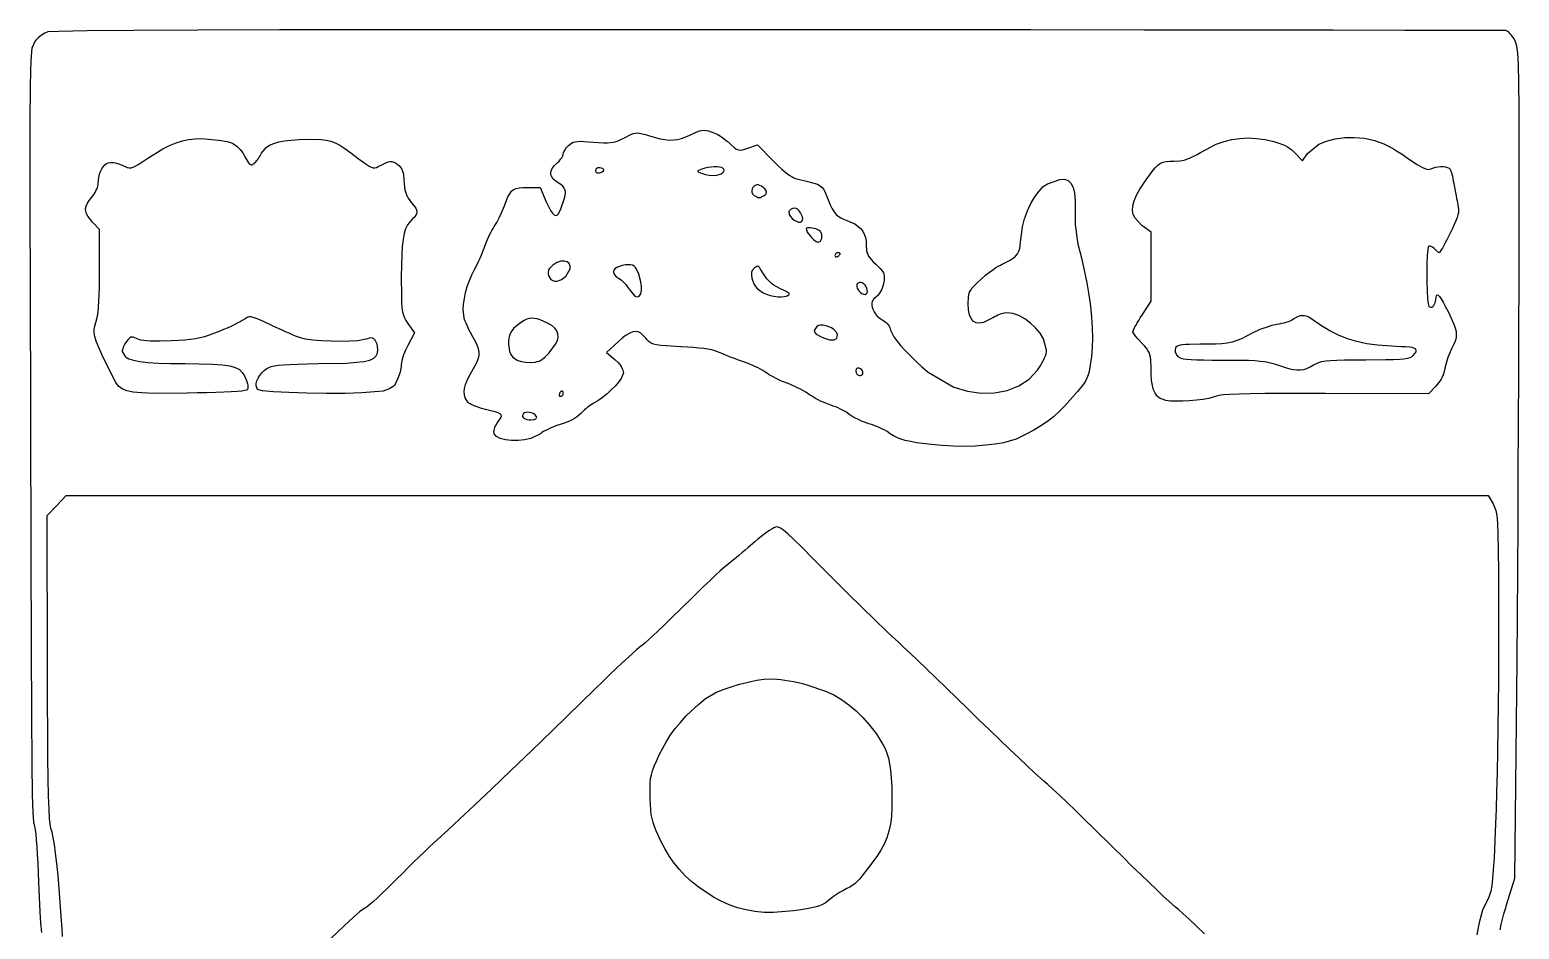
# Model space of a CAD drawing. Extents: x 5 to 1000, y 1 to 273.
# Drawn here: x 4.9 to 242.5, y 129.2 to 272.6 of the extents above; entities that cross this region are included whole.
import ezdxf

# ---------------------------------------------------------------- set-up
doc = ezdxf.new("R2010")
doc.units = 0
doc.layers.add('SILK_SCREEN', color=15, linetype='CONTINUOUS')

msp = doc.modelspace()

# ---------------------------------------------------------------- linework, layer by layer
at = {"layer": 'SILK_SCREEN'}
for points in [[(239.41, 129.09), (239.6, 129.92), (239.81, 130.77), (240.03, 131.61), (240.26, 132.43), (240.5, 133.21), (241.79, 137.29), (242.13, 172.08), (242.23, 186.16), (242.28, 193.92), (242.32, 201.89), (242.36, 209.89), (242.39, 217.72), (242.42, 225.2), (242.44, 232.14), (242.46, 238.33), (242.47, 254.69), (242.45, 260.18), (242.41, 264.21), (242.34, 267.02), (242.23, 268.88), (242.09, 270.02), (241.9, 270.7), (241.67, 271.17), (241.35, 271.62), (241.18, 271.83), (241.02, 272.01), (240.86, 272.18), (240.71, 272.31), (240.57, 272.41), (240.44, 272.48), (240.33, 272.5), (232.9, 272.53), (224.25, 272.54), (212.77, 272.56), (198.77, 272.57), (182.61, 272.58), (164.6, 272.6), (145.1, 272.61), (124.42, 272.62), (79.13, 272.63), (60.57, 272.62), (44.76, 272.6), (31.73, 272.56), (21.5, 272.52), (14.08, 272.46), (9.51, 272.38), (7.79, 272.29), (7.3, 272.09), (7.04, 271.94), (6.78, 271.77), (6.53, 271.58), (6.29, 271.38), (6.07, 271.17), (5.88, 270.96), (5.71, 270.75), (5.26, 269.7), (5.12, 268.48), (5.01, 266.4), (4.95, 263.14), (4.91, 258.4), (4.91, 251.86), (4.92, 243.24), (4.96, 232.21), (5.08, 188.95), (5.13, 174.21), (5.18, 163.3), (5.24, 155.64), (5.31, 150.63), (5.4, 147.72), (5.5, 146.31), (5.63, 145.83), (5.78, 145.08), (5.86, 144.35), (5.95, 143.42), (6.03, 142.32), (6.11, 141.06), (6.18, 139.68), (6.24, 138.21), (6.29, 136.67), (6.51, 131.93), (6.64, 130.12), (6.8, 128.64)], [(10.15, 128.01), (10.05, 129.18), (9.96, 130.58), (9.59, 135.59), (9.41, 137.74), (9.22, 139.64), (9.03, 141.29), (8.84, 142.68), (8.66, 143.81), (8.47, 144.67), (8.29, 145.25), (8.07, 146.79), (7.98, 148.33), (7.91, 150.43), (7.85, 153.14), (7.81, 156.49), (7.78, 160.53), (7.76, 165.28), (7.75, 170.79), (7.67, 195.17), (9.21, 196.75), (10.71, 198.33), (237.5, 198.33), (238.33, 197), (238.76, 195.98), (238.9, 195.16), (239.01, 193.92), (239.08, 192.11), (239.13, 189.59), (239.15, 186.21), (239.16, 181.81), (239.17, 176.25), (239.14, 168.82), (239.1, 165), (239.06, 161.22), (239, 157.58), (238.94, 154.15), (238.87, 151.03), (238.79, 148.3), (238.71, 146.04), (238.45, 140.58), (238.33, 138.66), (238.21, 137.19), (238.08, 136.07), (237.93, 135.23), (237.75, 134.58), (237.53, 134.04), (237.25, 133.54), (236.64, 132.2), (236.38, 131.39), (236.14, 130.46), (235.92, 129.42), (235.72, 128.25)], [(192.27, 128.42), (190.93, 129.7), (189.77, 130.81), (188.82, 131.69), (188.11, 132.34), (187.67, 132.71), (186.57, 133.65), (185.7, 134.46), (184.65, 135.45), (183.45, 136.6), (182.12, 137.88), (180.71, 139.25), (179.23, 140.71), (177.71, 142.21), (174.64, 145.23), (173.14, 146.69), (171.71, 148.08), (170.38, 149.36), (169.18, 150.5), (168.14, 151.48), (167.29, 152.25), (166.67, 152.79), (165.13, 154.17), (164, 155.21), (162.69, 156.45), (161.22, 157.84), (159.64, 159.36), (157.96, 160.97), (156.24, 162.64), (154.5, 164.33), (151.09, 167.65), (149.47, 169.22), (147.94, 170.69), (146.55, 172.03), (145.32, 173.2), (144.29, 174.18), (143.49, 174.93), (142.96, 175.42), (141.84, 176.45), (141.07, 177.18), (140.18, 178.03), (139.2, 178.97), (138.16, 179.99), (137.07, 181.05), (135.97, 182.15), (134.88, 183.25), (129.83, 188.32), (128.09, 190.05), (126.77, 191.33), (125.81, 192.23), (125.12, 192.81), (124.63, 193.15), (124.29, 193.3), (124, 193.33), (123.56, 193.18), (123.24, 193), (122.87, 192.77), (122.45, 192.48), (121.99, 192.15), (121.52, 191.78), (121.03, 191.38), (120.54, 190.96), (119.51, 190.06), (119, 189.61), (118.49, 189.18), (118.01, 188.78), (117.56, 188.42), (117.16, 188.09), (116.82, 187.83), (116.54, 187.63), (115.69, 186.91), (115.04, 186.31), (114.25, 185.58), (113.37, 184.74), (112.39, 183.81), (111.36, 182.81), (110.27, 181.75), (109.17, 180.67), (107.01, 178.56), (106.02, 177.6), (105.1, 176.72), (104.28, 175.95), (103.58, 175.31), (103.02, 174.8), (102.61, 174.46), (102.38, 174.29), (101.7, 173.75), (101.09, 173.21), (100.34, 172.52), (99.45, 171.7), (98.46, 170.76), (97.38, 169.73), (96.23, 168.62), (95.04, 167.46), (88.34, 160.92), (84.94, 157.64), (81.66, 154.49), (78.58, 151.55), (75.82, 148.93), (73.47, 146.72), (71.63, 145.01), (70.42, 143.92), (69.33, 142.93), (68.63, 142.27), (67.85, 141.52), (67.01, 140.71), (66.13, 139.85), (65.23, 138.97), (64.34, 138.08), (63.46, 137.21), (61.82, 135.57), (61.06, 134.84), (60.36, 134.18), (59.74, 133.61), (59.21, 133.15), (58.79, 132.8), (58.49, 132.58), (58.33, 132.5), (57.51, 131.94), (56.54, 131.09), (55.04, 129.71), (52.91, 127.69)]]:
    msp.add_lwpolyline(points, dxfattribs=at)
for points in [[(114.04, 256.21), (114.52, 255.99), (114.8, 255.83), (115.09, 255.64), (115.4, 255.44), (116, 254.98), (116.28, 254.74), (116.54, 254.5), (117.24, 253.86), (117.51, 253.66), (117.76, 253.53), (118.01, 253.46), (118.28, 253.45), (118.59, 253.5), (118.96, 253.6), (119.42, 253.75), (120.96, 254.29), (123.46, 251.71), (124.39, 250.8), (124.86, 250.38), (125.31, 250), (125.74, 249.67), (126.14, 249.38), (126.5, 249.16), (126.8, 249), (127.04, 248.92), (129.23, 248.4), (129.98, 248.19), (130.55, 247.98), (130.97, 247.76), (131.28, 247.5), (131.52, 247.19), (131.72, 246.81), (131.92, 246.33), (132.59, 244.69), (132.9, 244.08), (133.2, 243.59), (133.52, 243.19), (133.86, 242.88), (134.25, 242.62), (134.69, 242.41), (135.21, 242.21), (136.49, 241.66), (137, 241.32), (137.42, 240.94), (137.76, 240.51), (138.01, 240.03), (138.19, 239.49), (138.3, 238.9), (138.33, 238.25), (138.38, 237.46), (138.44, 237.13), (138.55, 236.82), (138.69, 236.53), (138.89, 236.23), (139.14, 235.93), (139.45, 235.61), (139.83, 235.25), (140.57, 234.53), (140.83, 234.23), (141.01, 233.96), (141.12, 233.69), (141.19, 233.4), (141.2, 233.1), (141.18, 232.74), (141.13, 232.33), (140.98, 231.74), (140.88, 231.44), (140.75, 231.15), (140.6, 230.88), (140.44, 230.63), (140.27, 230.4), (140.1, 230.2), (139.92, 230.04), (139.49, 229.64), (139.35, 229.46), (139.26, 229.28), (139.2, 229.09), (139.19, 228.89), (139.22, 228.66), (139.28, 228.39), (139.38, 228.08), (139.6, 227.63), (139.75, 227.4), (139.91, 227.18), (140.09, 226.97), (140.28, 226.78), (140.48, 226.61), (140.68, 226.48), (140.88, 226.38), (141.3, 226.11), (141.49, 225.94), (141.66, 225.76), (141.82, 225.57), (141.96, 225.36), (142.07, 225.15), (142.15, 224.93), (142.21, 224.71), (142.72, 223.68), (143.2, 223.02), (143.81, 222.27), (144.54, 221.47), (145.36, 220.62), (146.25, 219.76), (147.21, 218.89), (148.21, 218.04), (152.29, 215.64), (154.46, 214.98), (156.65, 214.67), (158.79, 214.7), (160.81, 215.09), (162.67, 215.83), (164.29, 216.91), (165.62, 218.33), (166.16, 219.14), (166.39, 219.54), (166.59, 219.92), (166.76, 220.29), (166.9, 220.65), (167, 220.97), (167.06, 221.27), (167.08, 221.54), (166.6, 223.32), (166.04, 224.22), (165.33, 225.07), (164.51, 225.85), (163.6, 226.52), (162.64, 227.04), (161.68, 227.38), (160.75, 227.5), (160.35, 227.45), (160.11, 227.39), (159.86, 227.3), (159.59, 227.2), (159.32, 227.09), (159.05, 226.96), (158.79, 226.82), (158.54, 226.67), (157.02, 225.92), (156.39, 225.81), (155.85, 225.89), (155.4, 226.14), (155.04, 226.57), (154.79, 227.18), (154.64, 227.96), (154.58, 228.92), (154.62, 229.98), (154.69, 230.39), (154.8, 230.76), (154.98, 231.1), (155.23, 231.45), (155.57, 231.83), (156.02, 232.27), (156.58, 232.79), (157.36, 233.47), (157.77, 233.8), (158.19, 234.12), (158.61, 234.42), (159, 234.69), (159.37, 234.92), (159.71, 235.11), (160, 235.25), (161.26, 235.88), (161.74, 236.2), (162.13, 236.54), (162.43, 236.9), (162.65, 237.3), (162.8, 237.73), (162.89, 238.21), (162.92, 238.75), (163.23, 241.2), (163.59, 242.48), (164.05, 243.73), (164.6, 244.92), (165.22, 246), (165.88, 246.91), (166.56, 247.62), (167.25, 248.08), (169.19, 248.76), (169.93, 248.78), (170.52, 248.59), (170.98, 248.16), (171.31, 247.49), (171.52, 246.58), (171.62, 245.42), (171.62, 242.38), (171.66, 241.59), (171.73, 240.8), (171.84, 239.98), (171.98, 239.13), (172.15, 238.23), (172.37, 237.28), (172.63, 236.25), (173.49, 232.26), (173.81, 230.36), (174.07, 228.53), (174.25, 226.78), (174.37, 225.1), (174.4, 223.49), (174.36, 221.97), (174.25, 220.54), (174.01, 218.8), (173.88, 218.14), (173.72, 217.58), (173.52, 217.08), (173.27, 216.61), (172.95, 216.12), (172.54, 215.58), (172.04, 214.96), (170.02, 212.66), (169.09, 211.73), (168.17, 210.91), (167.22, 210.17), (166.18, 209.48), (165.03, 208.79), (163.72, 208.09), (162.21, 207.33), (160.24, 206.74), (158.89, 206.51), (157.37, 206.35), (155.71, 206.24), (153.97, 206.19), (152.19, 206.21), (150.42, 206.3), (148.71, 206.46), (146.32, 206.77), (145.36, 206.94), (144.54, 207.13), (143.83, 207.34), (143.21, 207.58), (142.65, 207.86), (142.15, 208.18), (141.67, 208.54), (141.31, 208.77), (141.04, 208.9), (140.72, 209.05), (140.37, 209.19), (139.99, 209.35), (139.17, 209.65), (138.75, 209.79), (137.9, 210.1), (137.48, 210.27), (137.08, 210.45), (136.7, 210.63), (136.35, 210.81), (136.04, 210.98), (135.78, 211.14), (135.58, 211.29), (135.16, 211.62), (134.88, 211.79), (134.56, 211.96), (134.21, 212.14), (133.84, 212.31), (133.45, 212.47), (133.06, 212.62), (132.67, 212.75), (131.87, 213.05), (131.46, 213.23), (131.04, 213.42), (130.64, 213.62), (130.25, 213.83), (129.89, 214.03), (129.57, 214.23), (129.29, 214.42), (128.7, 214.81), (128.33, 215.03), (127.92, 215.25), (127.48, 215.48), (127.04, 215.69), (126.58, 215.9), (126.14, 216.08), (125.71, 216.25), (124.83, 216.61), (124.39, 216.81), (123.96, 217.02), (123.56, 217.22), (123.18, 217.42), (122.85, 217.62), (122.56, 217.8), (122.33, 217.96), (121.82, 218.3), (121.47, 218.49), (121.09, 218.69), (120.67, 218.89), (120.23, 219.09), (119.78, 219.28), (119.33, 219.46), (118.88, 219.63), (117.94, 219.94), (117.45, 220.12), (116.97, 220.3), (116.5, 220.48), (116.06, 220.66), (115.65, 220.83), (115.3, 220.99), (115, 221.13), (114.19, 221.43), (113.67, 221.56), (113.07, 221.68), (112.4, 221.78), (111.64, 221.87), (110.79, 221.95), (109.86, 222.02), (108.83, 222.08), (106.39, 222.21), (105.54, 222.28), (104.89, 222.37), (104.39, 222.49), (104.02, 222.65), (103.71, 222.86), (103.44, 223.12), (103.17, 223.46), (102.36, 224.24), (101.96, 224.44), (101.54, 224.51), (101.09, 224.45), (100.6, 224.26), (100.05, 223.93), (99.44, 223.47), (98.75, 222.88), (96.88, 221.17), (98.25, 220.04), (98.74, 219.56), (98.95, 219.31), (99.13, 219.06), (99.29, 218.81), (99.41, 218.57), (99.51, 218.34), (99.56, 218.12), (99.58, 217.92), (99.22, 217.01), (98.81, 216.43), (98.28, 215.81), (97.66, 215.18), (96.98, 214.56), (96.25, 213.97), (95.52, 213.46), (94.79, 213.04), (94.32, 212.75), (94.08, 212.57), (93.83, 212.39), (93.59, 212.19), (93.37, 212), (93.15, 211.8), (92.96, 211.6), (92.79, 211.42), (92.39, 211.03), (92.1, 210.83), (91.77, 210.62), (91.4, 210.42), (91, 210.23), (90.57, 210.05), (90.12, 209.89), (89.67, 209.75), (88.79, 209.44), (88.35, 209.27), (87.93, 209.09), (87.53, 208.9), (87.16, 208.72), (86.84, 208.54), (86.58, 208.37), (86.38, 208.21), (84.83, 207.45), (83.84, 207.24), (82.79, 207.13), (81.75, 207.13), (80.78, 207.24), (79.96, 207.45), (79.34, 207.78), (79, 208.21), (78.95, 208.53), (78.96, 208.72), (79.01, 208.92), (79.07, 209.14), (79.16, 209.36), (79.27, 209.59), (79.4, 209.82), (79.54, 210.04), (80.04, 210.76), (80.14, 211.01), (80.11, 211.21), (79.95, 211.38), (79.63, 211.54), (79.14, 211.69), (78.46, 211.87), (77.58, 212.08), (76.78, 212.3), (76.4, 212.43), (76.03, 212.56), (75.7, 212.7), (75.4, 212.83), (75.14, 212.97), (74.94, 213.09), (74.79, 213.21), (74.33, 213.93), (74.22, 214.38), (74.21, 214.88), (74.27, 215.43), (74.43, 216.04), (74.67, 216.69), (75, 217.38), (75.42, 218.13), (76.2, 219.58), (76.43, 220.16), (76.56, 220.7), (76.57, 221.22), (76.48, 221.74), (76.29, 222.3), (75.99, 222.93), (75.58, 223.67), (75.19, 224.37), (75, 224.74), (74.82, 225.11), (74.65, 225.47), (74.5, 225.81), (74.36, 226.13), (74.25, 226.42), (74.17, 226.67), (74.03, 228.03), (74.09, 228.87), (74.22, 229.77), (74.42, 230.71), (74.69, 231.67), (75.02, 232.62), (75.4, 233.53), (75.83, 234.38), (76.26, 235.21), (76.48, 235.66), (76.69, 236.12), (76.89, 236.57), (77.08, 237), (77.24, 237.42), (77.39, 237.79), (77.5, 238.12), (77.74, 238.8), (77.9, 239.17), (78.07, 239.54), (78.25, 239.92), (78.44, 240.29), (78.63, 240.64), (78.82, 240.96), (79, 241.25), (79.38, 241.87), (79.58, 242.23), (79.78, 242.62), (80.16, 243.42), (80.33, 243.81), (80.49, 244.19), (80.63, 244.54), (81.18, 245.99), (81.45, 246.49), (81.75, 246.87), (82.08, 247.14), (82.48, 247.33), (82.96, 247.43), (83.54, 247.49), (84.25, 247.5), (86.29, 247.5), (87.29, 245.21), (87.98, 243.83), (88.28, 243.39), (88.54, 243.11), (88.78, 243), (89, 243.04), (89.21, 243.24), (89.42, 243.59), (89.63, 244.08), (90.15, 245.6), (90.29, 246.18), (90.33, 246.66), (90.29, 247.05), (90.16, 247.39), (89.94, 247.68), (89.62, 247.95), (89.21, 248.21), (88.4, 248.83), (88.15, 249.16), (88.02, 249.49), (87.99, 249.83), (88.07, 250.19), (88.26, 250.56), (88.55, 250.94), (88.96, 251.33), (89.33, 251.69), (89.49, 251.87), (89.63, 252.05), (89.76, 252.23), (89.86, 252.4), (89.94, 252.55), (89.98, 252.68), (90, 252.79), (90.05, 253.03), (90.11, 253.18), (90.2, 253.33), (90.3, 253.5), (90.41, 253.67), (90.54, 253.84), (90.68, 254.01), (90.83, 254.17), (91.31, 254.57), (91.57, 254.7), (91.88, 254.78), (92.25, 254.83), (92.7, 254.85), (93.27, 254.83), (93.97, 254.78), (94.83, 254.71), (96.42, 254.61), (97.03, 254.6), (97.55, 254.63), (98.01, 254.69), (98.43, 254.8), (98.85, 254.95), (99.3, 255.16), (99.79, 255.42), (100.77, 255.92), (101.14, 256.07), (101.48, 256.15), (101.81, 256.18), (102.18, 256.14), (102.6, 256.05), (103.11, 255.91), (103.75, 255.71), (105.45, 255.24), (106.2, 255.11), (106.91, 255.05), (107.58, 255.07), (108.23, 255.15), (108.87, 255.31), (109.53, 255.54), (110.21, 255.83), (111.3, 256.33), (111.73, 256.49), (112.11, 256.58), (112.45, 256.61), (112.8, 256.58), (113.16, 256.51), (113.57, 256.38)], [(37.29, 254.5), (37.74, 254.22), (37.97, 254.02), (38.21, 253.8), (38.44, 253.54), (38.67, 253.27), (38.87, 252.98), (39.05, 252.68), (39.21, 252.38), (39.62, 251.65), (39.79, 251.4), (39.94, 251.22), (40.09, 251.12), (40.22, 251.07), (40.36, 251.09), (40.51, 251.16), (40.67, 251.29), (40.94, 251.55), (41.08, 251.71), (41.23, 251.9), (41.37, 252.1), (41.52, 252.31), (41.65, 252.53), (41.77, 252.75), (41.88, 252.96), (42.63, 253.85), (43.17, 254.21), (43.83, 254.5), (44.62, 254.74), (45.54, 254.92), (46.59, 255.05), (47.8, 255.13), (49.17, 255.17), (51.33, 255.14), (52.16, 255.05), (52.9, 254.89), (53.62, 254.62), (54.35, 254.24), (55.17, 253.71), (56.13, 253.01), (57.29, 252.12), (58.57, 251.18), (59.02, 250.89), (59.38, 250.7), (59.68, 250.6), (59.94, 250.6), (60.21, 250.67), (60.49, 250.8), (60.83, 251), (61.69, 251.43), (62.05, 251.55), (62.37, 251.61), (62.67, 251.61), (62.95, 251.54), (63.24, 251.41), (63.53, 251.22), (63.83, 250.96), (64.11, 250.62), (64.23, 250.41), (64.33, 250.17), (64.42, 249.91), (64.49, 249.63), (64.54, 249.33), (64.57, 249.01), (64.58, 248.67), (64.66, 247.6), (64.75, 247.11), (64.88, 246.64), (65.05, 246.2), (65.26, 245.78), (65.51, 245.38), (65.8, 245.01), (66.12, 244.67), (66.5, 244.16), (66.6, 243.91), (66.64, 243.66), (66.62, 243.41), (66.54, 243.16), (66.4, 242.92), (66.21, 242.68), (65.96, 242.46), (65.16, 241.51), (64.86, 240.89), (64.63, 240.12), (64.45, 239.2), (64.32, 238.07), (64.23, 236.73), (64.18, 235.13), (64.17, 233.25), (64.18, 230.19), (64.21, 229.12), (64.27, 228.29), (64.36, 227.64), (64.49, 227.11), (64.67, 226.67), (64.91, 226.24), (65.21, 225.79), (66.29, 224.29), (65.21, 222.29), (64.84, 221.54), (64.68, 221.15), (64.53, 220.77), (64.41, 220.41), (64.31, 220.07), (64.23, 219.76), (64.18, 219.5), (64.17, 219.29), (64.13, 218.86), (64.09, 218.6), (64.03, 218.32), (63.96, 218.03), (63.88, 217.73), (63.79, 217.44), (63.69, 217.15), (63.58, 216.88), (63.25, 216.23), (63.06, 215.97), (62.86, 215.75), (62.62, 215.57), (62.35, 215.4), (62.04, 215.26), (61.68, 215.13), (61.25, 215), (57.89, 214.7), (55.2, 214.64), (52.19, 214.63), (49.11, 214.67), (46.21, 214.75), (43.77, 214.88), (42.03, 215.05), (41.25, 215.25), (41.01, 215.84), (41.04, 216.22), (41.14, 216.63), (41.33, 217.05), (41.59, 217.48), (41.91, 217.89), (42.29, 218.26), (42.71, 218.58), (43.42, 218.91), (43.92, 219.03), (44.56, 219.13), (45.37, 219.2), (46.38, 219.26), (47.63, 219.31), (49.15, 219.35), (50.96, 219.38), (55.45, 219.48), (57.04, 219.59), (58.26, 219.74), (59.16, 219.96), (59.78, 220.25), (60.16, 220.61), (60.36, 221.07), (60.42, 221.62), (60.31, 222.47), (60.18, 222.82), (60.01, 223.1), (59.81, 223.31), (59.57, 223.45), (59.31, 223.5), (59.04, 223.46), (58.75, 223.33), (57.23, 223.03), (55.97, 222.95), (54.51, 222.93), (52.97, 222.95), (51.45, 223.02), (50.06, 223.14), (48.9, 223.3), (48.08, 223.5), (47.3, 223.78), (46.81, 223.99), (46.26, 224.22), (45.68, 224.47), (45.06, 224.75), (43.82, 225.33), (43.21, 225.63), (41.6, 226.36), (41.02, 226.59), (40.56, 226.75), (40.2, 226.83), (39.91, 226.85), (39.67, 226.8), (39.45, 226.7), (39.25, 226.54), (38.8, 226.24), (38.44, 226.04), (38.01, 225.82), (37.52, 225.57), (36.99, 225.32), (36.41, 225.06), (35.82, 224.8), (35.21, 224.54), (33.52, 223.9), (32.78, 223.66), (32.06, 223.47), (31.32, 223.33), (30.52, 223.21), (29.64, 223.13), (28.63, 223.06), (27.46, 223), (25.62, 222.95), (24.85, 222.96), (24.17, 222.98), (23.57, 223.02), (23.07, 223.07), (22.64, 223.14), (22.3, 223.23), (22.04, 223.33), (21.57, 223.56), (21.38, 223.61), (21.21, 223.62), (21.05, 223.58), (20.89, 223.5), (20.72, 223.36), (20.54, 223.17), (20.33, 222.92), (20.08, 222.54), (19.97, 222.34), (19.87, 222.14), (19.79, 221.95), (19.73, 221.76), (19.69, 221.59), (19.66, 221.43), (19.67, 221.29), (20.17, 220.47), (20.69, 220.17), (21.45, 219.92), (22.45, 219.73), (23.75, 219.58), (25.36, 219.48), (27.33, 219.41), (29.67, 219.38), (34.08, 219.28), (35.62, 219.17), (36.81, 219.01), (37.69, 218.77), (38.34, 218.44), (38.81, 217.99), (39.16, 217.42), (39.46, 216.71), (39.63, 216.15), (39.68, 215.92), (39.71, 215.72), (39.71, 215.56), (39.68, 215.42), (39.63, 215.3), (39.56, 215.2), (39.46, 215.13), (38.71, 214.99), (37.97, 214.93), (37.01, 214.88), (35.87, 214.82), (34.57, 214.78), (33.14, 214.73), (31.61, 214.7), (30, 214.67), (24.64, 214.64), (22.8, 214.7), (21.4, 214.83), (20.37, 215.04), (19.62, 215.35), (19.07, 215.79), (18.64, 216.36), (18.25, 217.08), (16.48, 220.71), (15.91, 221.97), (15.51, 222.94), (15.27, 223.71), (15.16, 224.32), (15.17, 224.86), (15.28, 225.38), (15.46, 225.96), (15.7, 226.97), (15.79, 227.65), (15.87, 228.43), (15.94, 229.34), (15.98, 230.37), (16.02, 231.53), (16.04, 232.82), (16.04, 240.79), (14.92, 241.96), (14.16, 242.88), (13.94, 243.3), (13.83, 243.71), (13.81, 244.11), (13.91, 244.52), (14.1, 244.95), (14.4, 245.41), (14.79, 245.92), (15.16, 246.4), (15.32, 246.67), (15.47, 246.93), (15.59, 247.2), (15.69, 247.46), (15.77, 247.7), (15.82, 247.93), (15.83, 248.13), (15.93, 249.13), (16.05, 249.61), (16.21, 250.05), (16.4, 250.45), (16.62, 250.79), (16.86, 251.08), (17.13, 251.29), (17.42, 251.42), (17.79, 251.47), (18.03, 251.47), (18.28, 251.44), (18.55, 251.39), (18.83, 251.32), (19.12, 251.24), (19.4, 251.15), (19.67, 251.04), (20.43, 250.69), (20.74, 250.62), (21.06, 250.63), (21.4, 250.73), (21.81, 250.92), (22.32, 251.22), (22.95, 251.63), (23.75, 252.17), (26.14, 253.63), (27.22, 254.17), (28.25, 254.59), (29.26, 254.91), (30.25, 255.12), (31.27, 255.24), (32.31, 255.27), (33.42, 255.21), (34.46, 255.1), (34.98, 255.03), (35.47, 254.96), (35.94, 254.87), (36.37, 254.79), (36.75, 254.69), (37.06, 254.6)], [(220.88, 254.46), (221.54, 254.13), (221.96, 253.89), (222.42, 253.62), (222.92, 253.32), (223.43, 253), (223.95, 252.66), (224.46, 252.31), (224.96, 251.96), (226.17, 251.15), (226.65, 250.86), (227.06, 250.64), (227.41, 250.48), (227.71, 250.39), (227.97, 250.36), (228.18, 250.38), (228.38, 250.46), (229.13, 250.72), (229.54, 250.79), (229.96, 250.82), (230.36, 250.81), (230.73, 250.77), (231.05, 250.68), (231.3, 250.55), (231.46, 250.38), (231.59, 250.1), (231.66, 249.87), (231.73, 249.6), (231.81, 249.28), (231.88, 248.93), (231.96, 248.56), (232.02, 248.18), (232.08, 247.79), (232.23, 246.96), (232.39, 246.12), (232.47, 245.72), (232.55, 245.35), (232.62, 245.01), (232.69, 244.71), (232.75, 244.46), (232.81, 243.85), (232.77, 243.5), (232.68, 243.11), (232.55, 242.67), (232.36, 242.16), (232.12, 241.59), (231.82, 240.94), (231.46, 240.21), (230.92, 239.13), (230.66, 238.64), (230.43, 238.2), (230.22, 237.82), (230.03, 237.51), (229.88, 237.28), (229.77, 237.13), (229.71, 237.08), (229.61, 237.12), (229.53, 237.17), (229.44, 237.24), (229.33, 237.32), (229.22, 237.41), (229.1, 237.51), (228.88, 237.75), (228.63, 237.96), (228.51, 238.03), (228.39, 238.08), (228.29, 238.1), (228.19, 238.11), (228.1, 238.1), (228.02, 238.06), (227.96, 238), (227.8, 236.62), (227.76, 235.37), (227.75, 233.93), (227.76, 232.42), (227.8, 230.99), (227.86, 229.77), (227.94, 228.9), (228.04, 228.5), (228.35, 228.37), (228.52, 228.41), (228.68, 228.51), (228.83, 228.66), (228.97, 228.85), (229.07, 229.08), (229.14, 229.34), (229.17, 229.63), (229.26, 230.27), (229.37, 230.36), (229.53, 230.3), (229.75, 230.08), (230.02, 229.71), (230.34, 229.16), (230.72, 228.46), (231.17, 227.58), (232, 225.78), (232.25, 225.09), (232.4, 224.5), (232.44, 223.97), (232.39, 223.47), (232.24, 222.95), (232, 222.39), (231.67, 221.75), (231.38, 221.12), (231.24, 220.75), (231.1, 220.37), (230.97, 219.99), (230.86, 219.61), (230.76, 219.24), (230.68, 218.89), (230.62, 218.58), (230.46, 217.91), (230.33, 217.57), (230.18, 217.24), (230.01, 216.92), (229.82, 216.61), (229.62, 216.31), (229.4, 216.04), (229.17, 215.79), (228, 214.58), (211.58, 214.63), (204.63, 214.63), (201.89, 214.61), (199.62, 214.58), (197.78, 214.53), (196.34, 214.47), (195.29, 214.4), (194.58, 214.31), (194.21, 214.21), (192.94, 213.82), (192.02, 213.66), (190.99, 213.53), (189.9, 213.44), (188.81, 213.38), (187.78, 213.37), (186.87, 213.4), (186.13, 213.5), (185.1, 213.88), (184.71, 214.21), (184.4, 214.65), (184.15, 215.2), (183.97, 215.87), (183.84, 216.68), (183.77, 217.64), (183.75, 218.75), (183.72, 219.95), (183.67, 220.41), (183.58, 220.8), (183.45, 221.16), (183.26, 221.49), (183.01, 221.83), (182.69, 222.2), (182.29, 222.63), (181.79, 223.17), (181.56, 223.43), (181.36, 223.68), (181.18, 223.9), (181.04, 224.09), (180.93, 224.26), (180.86, 224.38), (180.83, 224.46), (180.93, 224.73), (181.18, 225.23), (181.36, 225.54), (181.56, 225.89), (181.79, 226.27), (182.03, 226.67), (182.29, 227.08), (183.75, 229.33), (183.75, 240.33), (182.29, 241.42), (181.2, 242.56), (180.91, 243.17), (180.78, 243.83), (180.82, 244.56), (181.04, 245.35), (181.42, 246.24), (181.98, 247.23), (182.71, 248.33), (183.95, 250.05), (184.42, 250.62), (184.85, 251.04), (185.26, 251.33), (185.69, 251.52), (186.18, 251.62), (186.75, 251.66), (187.46, 251.67), (188.33, 251.73), (188.75, 251.8), (189.18, 251.91), (189.62, 252.06), (190.08, 252.25), (190.56, 252.48), (191.08, 252.76), (191.63, 253.08), (194.14, 254.37), (195.39, 254.81), (196.65, 255.13), (197.93, 255.31), (199.23, 255.37), (200.56, 255.3), (201.93, 255.11), (203.33, 254.79), (204.28, 254.51), (204.72, 254.33), (205.13, 254.15), (205.51, 253.94), (205.86, 253.72), (206.19, 253.48), (206.48, 253.23), (206.75, 252.96), (207.88, 251.71), (208.71, 252.88), (210.52, 254.37), (211.75, 254.89), (213.14, 255.25), (214.65, 255.45), (216.22, 255.47), (217.81, 255.32), (219.38, 254.99)], [(95.21, 250.42), (95.13, 250.1), (95.18, 249.97), (95.28, 249.88), (95.42, 249.82), (95.6, 249.79), (95.79, 249.8), (96, 249.86), (96.21, 249.96), (96.42, 250.11), (96.47, 250.18), (96.49, 250.25), (96.48, 250.31), (96.43, 250.37), (96.35, 250.43), (96.23, 250.49), (96.08, 250.54), (95.85, 250.6), (95.74, 250.61), (95.62, 250.61), (95.51, 250.6), (95.42, 250.57), (95.33, 250.53), (95.26, 250.48)], [(112.08, 250.42), (111.56, 250.21), (111.46, 250.11), (111.47, 250.01), (111.59, 249.91), (111.83, 249.81), (112.19, 249.69), (112.68, 249.56), (113.29, 249.42), (114.1, 249.38), (114.49, 249.44), (114.85, 249.54), (115.17, 249.68), (115.43, 249.85), (115.6, 250.05), (115.67, 250.25), (115.63, 250.46), (115.23, 250.67), (114.91, 250.73), (114.52, 250.76), (114.08, 250.76), (113.6, 250.72), (113.1, 250.65), (112.59, 250.55)], [(120.13, 247.25), (120.08, 246.99), (120.08, 246.86), (120.1, 246.73), (120.14, 246.6), (120.2, 246.49), (120.27, 246.38), (120.35, 246.29), (120.46, 246.21), (120.86, 245.97), (121.03, 245.9), (121.18, 245.87), (121.32, 245.87), (121.47, 245.9), (121.64, 245.97), (121.82, 246.07), (122.04, 246.21), (122.3, 246.41), (122.38, 246.51), (122.42, 246.6), (122.43, 246.7), (122.4, 246.81), (122.34, 246.94), (122.25, 247.08), (122.13, 247.25), (121.63, 247.7), (121.37, 247.82), (121.11, 247.88), (120.86, 247.88), (120.63, 247.81), (120.43, 247.69), (120.26, 247.5)], [(126, 243.67), (126.04, 243.15), (126.24, 242.85), (126.52, 242.55), (126.84, 242.29), (127.19, 242.08), (127.52, 241.96), (127.82, 241.93), (128.04, 242.04), (128.19, 242.51), (128.14, 242.81), (128.02, 243.13), (127.85, 243.45), (127.64, 243.73), (127.4, 243.96), (127.14, 244.11), (126.88, 244.17), (126.67, 244.14), (126.56, 244.1), (126.44, 244.05), (126.34, 244), (126.24, 243.93), (126.14, 243.85), (126.06, 243.76)], [(128.75, 240.92), (128.92, 240.37), (129.12, 240.06), (129.36, 239.74), (129.63, 239.43), (129.91, 239.16), (130.19, 238.95), (130.45, 238.8), (130.67, 238.75), (131.03, 238.94), (131.15, 239.15), (131.22, 239.41), (131.24, 239.69), (131.22, 239.97), (131.14, 240.24), (131.01, 240.46), (130.83, 240.63), (130.3, 240.86), (130, 240.95), (129.69, 241.01), (129.4, 241.05), (129.14, 241.06), (128.94, 241.05), (128.8, 241)], [(88.33, 235.08), (87.94, 234.73), (87.8, 234.56), (87.7, 234.38), (87.63, 234.21), (87.59, 234.02), (87.59, 233.83), (87.61, 233.63), (87.67, 233.42), (88.04, 232.81), (88.31, 232.64), (88.61, 232.55), (88.95, 232.55), (89.32, 232.63), (89.7, 232.79), (90.08, 233.04), (90.46, 233.38), (91.12, 234.48), (91.12, 234.95), (90.94, 235.33), (90.6, 235.6), (90.14, 235.73), (89.59, 235.71), (88.98, 235.5)], [(133.33, 236.62), (133.36, 236.51), (133.4, 236.46), (133.44, 236.43), (133.49, 236.41), (133.55, 236.4), (133.61, 236.4), (133.68, 236.42), (133.75, 236.46), (133.9, 236.55), (133.97, 236.6), (134.03, 236.66), (134.08, 236.72), (134.11, 236.77), (134.14, 236.82), (134.16, 236.87), (134.17, 236.92), (134.14, 236.97), (134.11, 237), (134.08, 237.02), (134.03, 237.04), (133.97, 237.06), (133.9, 237.07), (133.83, 237.08), (133.75, 237.08), (133.61, 237.05), (133.55, 237.02), (133.49, 236.97), (133.44, 236.92), (133.4, 236.85), (133.36, 236.78), (133.34, 236.71)], [(99.38, 235.04), (98.54, 234.74), (98.26, 234.53), (98.09, 234.29), (98.02, 234.03), (98.06, 233.76), (98.2, 233.49), (98.46, 233.24), (98.83, 233), (99.22, 232.74), (99.42, 232.56), (99.63, 232.37), (99.83, 232.16), (100.02, 231.94), (100.2, 231.71), (100.36, 231.48), (100.5, 231.25), (101.43, 230.14), (101.82, 230.02), (102.13, 230.14), (102.36, 230.49), (102.48, 231.04), (102.47, 231.77), (102.33, 232.65), (102.04, 233.67), (101.7, 234.46), (101.51, 234.74), (101.29, 234.94), (101.03, 235.07), (100.71, 235.14), (100.34, 235.15), (99.9, 235.12)], [(120.54, 234.71), (120.12, 234.26), (120.03, 233.9), (120.02, 233.48), (120.07, 233.02), (120.21, 232.55), (120.4, 232.09), (120.67, 231.66), (121, 231.29), (121.88, 230.69), (122.42, 230.46), (123.01, 230.26), (123.61, 230.13), (124.2, 230.04), (124.76, 230.03), (125.27, 230.08), (125.71, 230.21), (126, 230.37), (126.04, 230.46), (126.01, 230.56), (125.91, 230.67), (125.72, 230.79), (125.46, 230.93), (125.11, 231.1), (124.67, 231.29), (123.94, 231.67), (123.61, 231.88), (123.29, 232.12), (122.99, 232.37), (122.71, 232.64), (122.46, 232.93), (122.24, 233.23), (122.04, 233.54), (121.72, 234.04), (121.58, 234.27), (121.45, 234.47), (121.34, 234.65), (121.25, 234.79), (121.18, 234.89), (121.14, 234.95), (121.12, 234.96), (121.06, 234.94), (121.01, 234.92), (120.95, 234.9), (120.87, 234.86), (120.79, 234.83), (120.71, 234.79), (120.63, 234.75)], [(136.83, 232.04), (136.8, 231.63), (136.88, 231.4), (137.02, 231.16), (137.2, 230.93), (137.41, 230.73), (137.64, 230.56), (137.88, 230.46), (138.13, 230.42), (138.44, 230.61), (138.5, 230.83), (138.49, 231.09), (138.42, 231.37), (138.29, 231.65), (138.13, 231.9), (137.91, 232.11), (137.67, 232.25), (137.46, 232.3), (137.36, 232.31), (137.25, 232.3), (137.15, 232.27), (137.06, 232.23), (136.97, 232.18), (136.9, 232.12)], [(83.33, 226), (82.42, 225.31), (82.07, 224.97), (81.8, 224.63), (81.58, 224.26), (81.43, 223.88), (81.33, 223.45), (81.27, 222.98), (81.25, 222.46), (81.42, 221.31), (81.63, 220.84), (81.92, 220.45), (82.31, 220.14), (82.77, 219.89), (83.33, 219.72), (83.98, 219.62), (84.71, 219.58), (85.5, 219.63), (85.83, 219.7), (86.14, 219.8), (86.44, 219.95), (86.74, 220.15), (87.05, 220.41), (87.38, 220.73), (87.75, 221.13), (88.77, 222.46), (89.06, 223.06), (89.18, 223.61), (89.15, 224.12), (88.97, 224.59), (88.64, 225.04), (88.15, 225.45), (87.5, 225.83), (86.32, 226.36), (85.83, 226.52), (85.38, 226.6), (84.96, 226.62), (84.56, 226.57), (84.17, 226.45), (83.76, 226.26)], [(206.54, 226.5), (206.16, 226.27), (205.9, 226.16), (205.6, 226.05), (205.27, 225.95), (204.92, 225.85), (204.56, 225.76), (204.2, 225.69), (203.83, 225.63), (203.02, 225.45), (202.56, 225.32), (202.09, 225.17), (201.6, 224.99), (201.12, 224.8), (200.65, 224.6), (200.2, 224.39), (199.79, 224.17), (198.16, 223.34), (197.42, 223.05), (196.68, 222.82), (195.89, 222.66), (195.02, 222.55), (194.04, 222.48), (192.89, 222.46), (191.54, 222.46), (189.9, 222.44), (189.28, 222.41), (188.78, 222.36), (188.38, 222.3), (188.08, 222.22), (187.87, 222.11), (187.72, 221.99), (187.63, 221.83), (187.58, 221.56), (187.59, 221.42), (187.62, 221.26), (187.67, 221.11), (187.73, 220.96), (187.8, 220.81), (187.9, 220.67), (188, 220.54), (188.51, 220.27), (188.92, 220.17), (189.46, 220.09), (190.16, 220.04), (191.04, 220), (192.13, 219.97), (193.46, 219.96), (195.04, 219.96), (198.12, 219.96), (199.31, 219.93), (200.3, 219.88), (201.16, 219.8), (201.9, 219.7), (202.59, 219.56), (203.24, 219.38), (203.92, 219.17), (205.69, 218.63), (206.4, 218.47), (207.02, 218.4), (207.58, 218.4), (208.1, 218.47), (208.61, 218.63), (209.12, 218.86), (209.67, 219.17), (210.51, 219.57), (211, 219.72), (211.61, 219.82), (212.38, 219.9), (213.36, 219.95), (214.59, 219.98), (216.12, 220), (218, 220), (221.21, 220.02), (222.4, 220.05), (223.35, 220.1), (224.09, 220.17), (224.65, 220.25), (225.07, 220.36), (225.37, 220.5), (225.58, 220.67), (226.01, 221.25), (226.05, 221.48), (225.96, 221.67), (225.75, 221.82), (225.41, 221.94), (224.95, 222.02), (224.35, 222.07), (223.63, 222.08), (219.85, 222.3), (218.15, 222.55), (216.56, 222.9), (215.06, 223.36), (213.63, 223.93), (212.25, 224.61), (210.93, 225.41), (209.62, 226.33), (208.89, 226.79), (208.54, 226.93), (208.2, 227.01), (207.87, 227.03), (207.54, 226.98), (207.22, 226.88), (206.88, 226.72)], [(130.46, 225.29), (130.1, 224.84), (130.04, 224.64), (130.06, 224.46), (130.17, 224.27), (130.36, 224.09), (130.64, 223.91), (131.02, 223.71), (131.5, 223.5), (132.47, 223.2), (132.87, 223.16), (133.19, 223.19), (133.45, 223.28), (133.62, 223.44), (133.71, 223.66), (133.72, 223.95), (133.63, 224.29), (133.16, 224.84), (132.79, 225.07), (132.36, 225.26), (131.91, 225.4), (131.46, 225.49), (131.05, 225.5), (130.71, 225.44)], [(136.67, 218.17), (136.71, 217.93), (136.76, 217.83), (136.82, 217.73), (136.9, 217.65), (136.99, 217.59), (137.1, 217.54), (137.21, 217.51), (137.33, 217.5), (137.68, 217.62), (137.77, 217.75), (137.8, 217.9), (137.78, 218.08), (137.7, 218.25), (137.57, 218.42), (137.39, 218.56), (137.17, 218.67), (136.99, 218.68), (136.91, 218.66), (136.84, 218.62), (136.78, 218.56), (136.73, 218.48), (136.7, 218.39), (136.67, 218.29)], [(89.38, 214.58), (89.32, 214.45), (89.32, 214.38), (89.32, 214.32), (89.35, 214.27), (89.38, 214.23), (89.42, 214.2), (89.48, 214.17), (89.54, 214.17), (89.7, 214.2), (89.77, 214.23), (89.84, 214.27), (89.89, 214.32), (89.94, 214.38), (89.97, 214.45), (89.99, 214.51), (90, 214.58), (89.99, 214.74), (89.98, 214.8), (89.96, 214.86), (89.94, 214.91), (89.91, 214.95), (89.89, 214.98), (89.86, 214.99), (89.83, 215), (89.74, 214.98), (89.69, 214.95), (89.63, 214.91), (89.58, 214.86), (89.52, 214.8), (89.47, 214.74), (89.42, 214.66)], [(83.63, 211.42), (83.47, 211.09), (83.49, 210.94), (83.58, 210.79), (83.73, 210.67), (83.94, 210.56), (84.19, 210.49), (84.49, 210.43), (84.83, 210.42), (85.23, 210.45), (85.39, 210.48), (85.52, 210.53), (85.62, 210.6), (85.7, 210.67), (85.74, 210.76), (85.76, 210.85), (85.75, 210.96), (85.45, 211.29), (85.21, 211.42), (84.93, 211.52), (84.63, 211.59), (84.33, 211.62), (84.05, 211.61), (83.81, 211.54)], [(128.83, 168.17), (131.8, 167.16), (133.13, 166.53), (134.38, 165.8), (135.56, 164.97), (136.69, 164.02), (137.77, 162.94), (138.83, 161.73), (139.88, 160.38), (140.93, 158.76), (141.32, 158.02), (141.62, 157.27), (141.86, 156.46), (142.04, 155.56), (142.18, 154.52), (142.29, 153.31), (142.38, 151.88), (142.43, 148.59), (142.35, 147.21), (142.19, 145.95), (141.94, 144.8), (141.61, 143.74), (141.17, 142.73), (140.64, 141.76), (140, 140.79), (138.39, 138.6), (137.8, 137.82), (137.3, 137.22), (136.87, 136.76), (136.48, 136.41), (136.1, 136.13), (135.7, 135.9), (135.25, 135.67), (134.67, 135.37), (134.36, 135.19), (134.04, 135), (133.72, 134.79), (133.41, 134.59), (133.12, 134.39), (132.85, 134.19), (132.62, 134), (131.76, 133.35), (131.33, 133.1), (130.86, 132.9), (130.32, 132.72), (129.67, 132.56), (128.87, 132.41), (127.9, 132.25), (126.71, 132.08), (123.53, 131.83), (122.02, 131.86), (120.56, 132), (119.15, 132.25), (117.78, 132.6), (116.46, 133.06), (115.19, 133.62), (113.96, 134.29), (111.52, 135.93), (110.44, 136.8), (109.45, 137.71), (108.54, 138.68), (107.71, 139.7), (106.94, 140.79), (106.23, 141.96), (105.58, 143.21), (104.81, 144.86), (104.53, 145.55), (104.32, 146.19), (104.16, 146.83), (104.04, 147.49), (103.96, 148.21), (103.91, 149.04), (103.88, 150), (103.84, 151.85), (103.86, 152.56), (103.93, 153.2), (104.06, 153.82), (104.25, 154.45), (104.51, 155.15), (104.85, 155.97), (105.29, 156.96), (106.45, 159.12), (107.12, 160.15), (107.86, 161.16), (108.68, 162.15), (109.56, 163.13), (110.52, 164.08), (111.55, 165.02), (112.67, 165.96), (114.35, 166.91), (115.49, 167.38), (116.76, 167.83), (118.11, 168.24), (119.47, 168.59), (120.8, 168.87), (122.03, 169.05), (123.13, 169.13), (124.09, 169.07), (124.68, 169), (125.33, 168.9), (126.01, 168.79), (126.72, 168.66), (127.44, 168.51), (128.15, 168.34)]]:
    msp.add_lwpolyline(points, close=True, dxfattribs=at)

doc.saveas('drawing.dxf')
